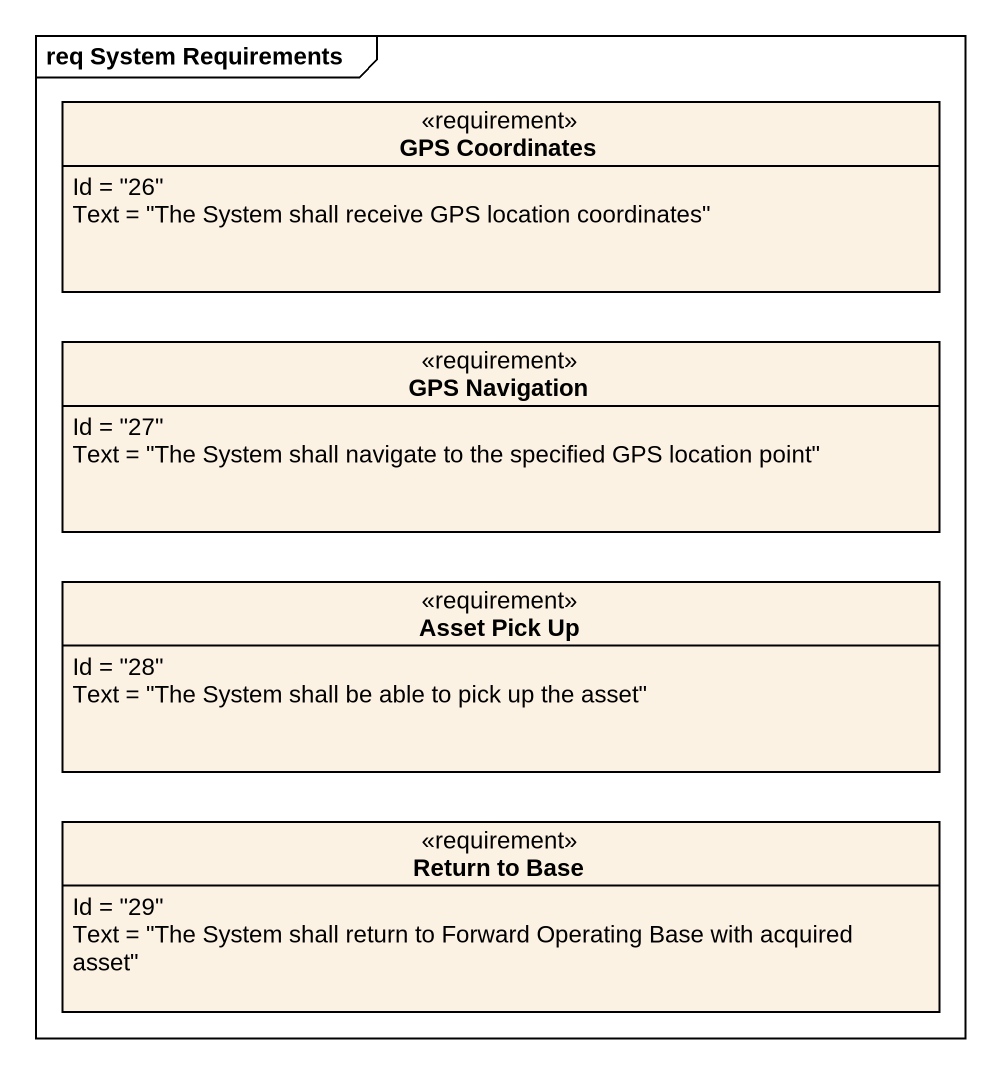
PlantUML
@startuml
mainframe req System Requirements
hide circle
hide empty members
class "GPS Coordinates" as GPS_Coordinates <<requirement>> {
  Id = "26"
  Text = "The System shall receive GPS location coordinates"
}
class "GPS Navigation" as GPS_Navigation <<requirement>> {
  Id = "27"
  Text = "The System shall navigate to the specified GPS location point"
}
class "Asset Pick Up" as Asset_Pick_Up <<requirement>> {
  Id = "28"
  Text = "The System shall be able to pick up the asset"
}
class "Return to Base" as Return_to_Base <<requirement>> {
  Id = "29"
  Text = "The System shall return to Forward Operating Base with acquired asset"
}
@enduml
